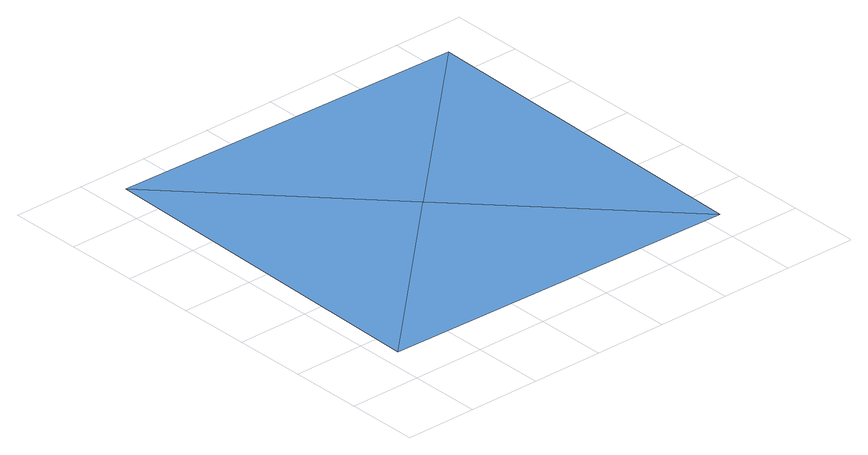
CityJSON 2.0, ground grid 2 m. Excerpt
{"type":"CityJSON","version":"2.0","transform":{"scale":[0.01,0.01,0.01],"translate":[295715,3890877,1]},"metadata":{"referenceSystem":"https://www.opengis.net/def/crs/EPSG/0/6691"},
"CityObjects":{
"waterbody1":{"type":"WaterBody","attributes":{"name":"静岡県第4次地震被害想定（元禄型関東地震）","種類":"3","津波浸水想定.浸水ランクフィールド":"Tsunami_rank.xml","津波浸水想定.浸水ランク":"1","class":"1140"},"geometry":[{"type":"MultiSurface","lod":"1","boundaries":[[[0,1,2]],[[3,2,4]],[[0,2,3]],[[1,4,2]]]}]}
},
"vertices":[
[1074,1096,33],[74,1121,33],[561,609,33],[1048,96,33],[49,121,33]
]}
